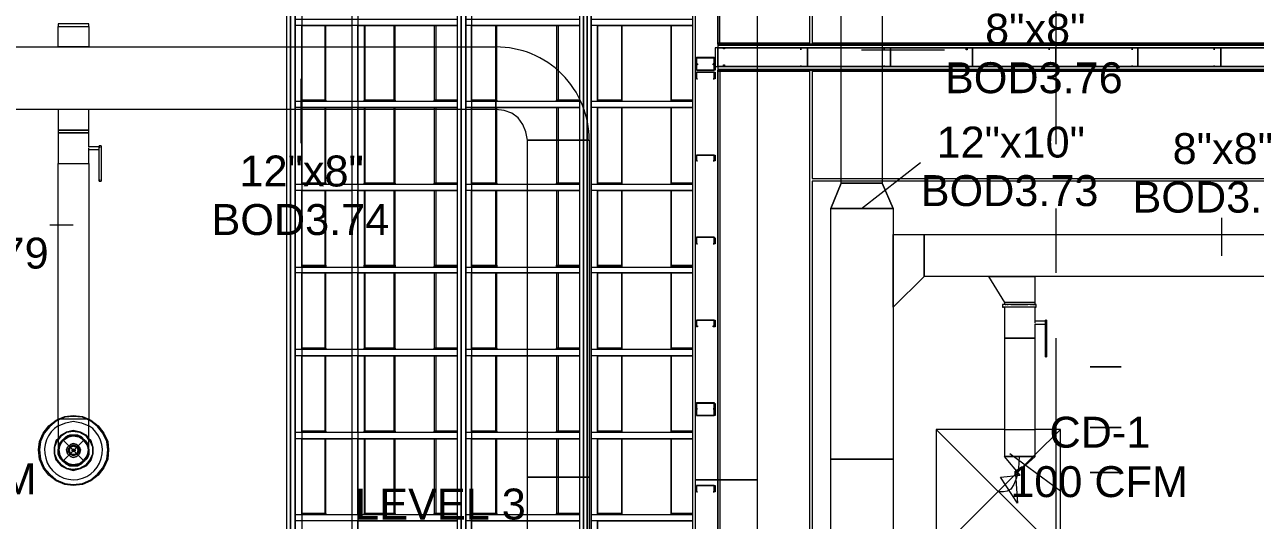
# Model space of a CAD drawing. Header units: metres. Extents: x -2 to 237, y -8 to 52.
# Drawn here: x 39.34 to 45.39, y 16.49 to 18.93 of the extents above; entities that cross this region are included whole.
import ezdxf

# ---------------------------------------------------------------- set-up
doc = ezdxf.new("R2010")
doc.units = ezdxf.units.M
doc.layers.add('HVAC - Ductos', color=5, linetype='Continuous', lineweight=0)
doc.layers.add('PDF3_Text', color=7, linetype='Continuous', lineweight=0)
doc.layers.add('PDF3_Geometry', color=7, linetype='Continuous', lineweight=0, true_color=0xaaaaaa)
doc.styles.add('PDF Helvetica', font='')
doc.styles.get('PDF Helvetica').set_extended_font_data('Helvetica')

msp = doc.modelspace()

# ---------------------------------------------------------------- linework, layer by layer
at = {"layer": 'HVAC - Ductos', "lineweight": 0}
for points in [[(42.9418, 22.7894), (42.9418, 16.6889), (42.6394, 16.6889), (42.6394, 22.7894)], [(43.556, 19.5581), (43.556, 18.1465), (43.3544, 18.1465), (43.3544, 19.5581)], [(39.5089, 18.9165), (39.5181, 18.9165), (39.5318, 18.9165), (39.5456, 18.9165), (39.5639, 18.9165), (39.5823, 18.9165), (39.6051, 18.9165), (39.6235, 18.9165), (39.6372, 18.9165), (39.651, 18.9165), (39.6601, 18.9165), (39.6601, 18.9302), (39.651, 18.9302), (39.6372, 18.9302), (39.6235, 18.9302), (39.6051, 18.9302), (39.5823, 18.9302), (39.5639, 18.9302), (39.5456, 18.9302), (39.5318, 18.9302), (39.5181, 18.9302), (39.5089, 18.9302)], [(39.6601, 18.9165), (39.6601, 18.8156), (39.651, 18.8156), (39.6372, 18.8156), (39.6235, 18.8156), (39.6051, 18.8156), (39.5823, 18.8156), (39.5639, 18.8156), (39.5456, 18.8156), (39.5318, 18.8156), (39.5181, 18.8156), (39.5089, 18.8156), (39.5089, 18.9165), (39.5181, 18.9165), (39.5318, 18.9165), (39.5456, 18.9165), (39.5639, 18.9165), (39.5823, 18.9165), (39.6051, 18.9165), (39.6235, 18.9165), (39.6372, 18.9165), (39.651, 18.9165)], [(41.6585, 18.5085), (39.0964, 18.5085), (39.0964, 18.8156), (41.6585, 18.8156)], [(39.5089, 18.4077), (39.5181, 18.4077), (39.5318, 18.4077), (39.5456, 18.4077), (39.5639, 18.4077), (39.5823, 18.4077), (39.6051, 18.4077), (39.6235, 18.4077), (39.6372, 18.4077), (39.651, 18.4077), (39.6601, 18.4077), (39.6601, 18.5085), (39.651, 18.5085), (39.6372, 18.5085), (39.6235, 18.5085), (39.6051, 18.5085), (39.5823, 18.5085), (39.5639, 18.5085), (39.5456, 18.5085), (39.5318, 18.5085), (39.5181, 18.5085), (39.5089, 18.5085)], [(39.6601, 18.4077), (39.651, 18.4077), (39.6372, 18.4077), (39.6235, 18.4077), (39.6051, 18.4077), (39.5823, 18.4077), (39.5639, 18.4077), (39.5456, 18.4077), (39.5318, 18.4077), (39.5181, 18.4077), (39.5089, 18.4077), (39.5089, 18.3939), (39.5181, 18.3939), (39.5318, 18.3939), (39.5456, 18.3939), (39.5639, 18.3939), (39.5823, 18.3939), (39.6051, 18.3939), (39.6235, 18.3939), (39.6372, 18.3939), (39.651, 18.3939), (39.6601, 18.3939)], [(42.1168, 18.3573), (42.1168, 16.7027), (41.8143, 16.7027), (41.8143, 18.3573)], [(39.7106, 18.1648), (39.7106, 18.1602), (39.7106, 18.1556), (39.7106, 18.1602)], [(39.7197, 18.1648), (39.7197, 18.1602), (39.7197, 18.1556), (39.7197, 18.1602)], [(43.611, 18.0227), (43.556, 18.1465)], [(43.611, 18.0227), (43.611, 16.7897), (43.304, 16.7897), (43.304, 18.0227)], [(46.1273, 17.6881), (43.7622, 17.6881), (43.7622, 17.8943), (46.1273, 17.8943)], [(44.3581, 17.3077), (44.3581, 17.3031), (44.3581, 17.2985), (44.3581, 17.2939), (44.3581, 17.2985), (44.3581, 17.3031)], [(44.3627, 17.3077), (44.3627, 17.3031), (44.3627, 17.2985), (44.3627, 17.2939), (44.3627, 17.2985), (44.3627, 17.3031)], [(44.5781, 17.2435), (44.5827, 17.2435), (44.601, 17.2435), (44.624, 17.2435), (44.6515, 17.2435), (44.6836, 17.2435), (44.7064, 17.2435), (44.7248, 17.2435), (44.7294, 17.2435), (44.7248, 17.2435), (44.7064, 17.2435), (44.6836, 17.2435), (44.6515, 17.2435), (44.624, 17.2435), (44.601, 17.2435), (44.5827, 17.2435)], [(44.7294, 17.2435), (44.7248, 17.2435), (44.7064, 17.2435), (44.6836, 17.2435), (44.6515, 17.2435), (44.624, 17.2435), (44.601, 17.2435), (44.5827, 17.2435), (44.5781, 17.2435), (44.5827, 17.2435), (44.601, 17.2435), (44.624, 17.2435), (44.6515, 17.2435), (44.6836, 17.2435), (44.7064, 17.2435), (44.7248, 17.2435)], [(39.5823, 16.9273), (39.5501, 16.9227), (39.5227, 16.9043), (39.5089, 16.886), (39.5227, 16.9043), (39.5501, 16.9227), (39.5227, 16.9089), (39.5089, 16.8906), (39.5227, 16.9089), (39.5501, 16.9227), (39.5823, 16.9319), (39.6189, 16.9227), (39.6464, 16.9089), (39.6601, 16.8906), (39.6464, 16.9089), (39.6189, 16.9227), (39.5823, 16.9319), (39.5501, 16.9227)], [(44.7294, 16.9456), (44.7248, 16.9456), (44.7064, 16.9456), (44.6836, 16.9456), (44.6515, 16.9456), (44.624, 16.9456), (44.601, 16.9456), (44.5827, 16.9456), (44.5781, 16.9456), (44.5827, 16.9456), (44.601, 16.9456), (44.624, 16.9456), (44.6515, 16.9456), (44.6836, 16.9456), (44.7064, 16.9456), (44.7248, 16.9456)], [(44.5781, 16.9456), (44.5827, 16.9456), (44.601, 16.9456), (44.624, 16.9456), (44.6515, 16.9456), (44.6836, 16.9456), (44.7064, 16.9456), (44.7248, 16.9456), (44.7294, 16.9456), (44.7248, 16.9456), (44.7064, 16.9456), (44.6836, 16.9456), (44.6515, 16.9456), (44.624, 16.9456), (44.601, 16.9456), (44.5827, 16.9456)], [(39.5823, 16.7347), (39.5501, 16.7439), (39.5227, 16.7577), (39.4997, 16.7852), (39.4906, 16.8173), (39.4906, 16.8493), (39.4997, 16.8815), (39.5089, 16.8906), (39.4997, 16.8815), (39.4906, 16.8493), (39.4906, 16.8173), (39.4997, 16.7852), (39.5227, 16.7577), (39.5501, 16.7439), (39.5823, 16.7347), (39.6189, 16.7439), (39.6464, 16.7577), (39.6693, 16.7852), (39.6785, 16.8173), (39.6785, 16.8493), (39.6693, 16.8815), (39.6601, 16.8906), (39.6693, 16.8815), (39.6785, 16.8493), (39.6785, 16.8173), (39.6693, 16.7852), (39.6464, 16.7577), (39.6189, 16.7439)], [(39.5823, 16.7393), (39.6143, 16.7439), (39.6464, 16.7623), (39.6647, 16.7852), (39.6785, 16.8173), (39.6785, 16.8493), (39.6647, 16.8815), (39.6601, 16.886), (39.6647, 16.8815), (39.6785, 16.8493), (39.6785, 16.8173), (39.6647, 16.7852), (39.6464, 16.7623), (39.6143, 16.7439), (39.5823, 16.7393), (39.5501, 16.7439), (39.5227, 16.7623), (39.5043, 16.7852), (39.4906, 16.8173), (39.4906, 16.8493), (39.5043, 16.8815), (39.5089, 16.886), (39.5043, 16.8815), (39.4906, 16.8493), (39.4906, 16.8173), (39.5043, 16.7852), (39.5227, 16.7623), (39.5501, 16.7439)], [(39.6051, 16.9043), (39.6189, 16.8952), (39.6372, 16.886), (39.6464, 16.8723), (39.6556, 16.8539), (39.6601, 16.8356), (39.6556, 16.8127), (39.6464, 16.7943), (39.6372, 16.7806), (39.6189, 16.7715), (39.6051, 16.7623), (39.5823, 16.7577), (39.5639, 16.7623), (39.5456, 16.7715), (39.5318, 16.7806), (39.5227, 16.7943), (39.5135, 16.8127), (39.5089, 16.8356), (39.5135, 16.8539), (39.5227, 16.8723), (39.5318, 16.886), (39.5456, 16.8952), (39.5639, 16.9043), (39.5823, 16.9089)], [(39.5685, 16.8035), (39.5823, 16.7989), (39.5685, 16.8035), (39.5547, 16.8173), (39.5501, 16.8356), (39.5547, 16.8493), (39.5685, 16.8631), (39.5823, 16.8677), (39.5685, 16.8631), (39.5547, 16.8493), (39.5501, 16.8356), (39.5547, 16.8173)], [(39.6464, 16.9043), (39.6143, 16.9227), (39.5823, 16.9273), (39.6143, 16.9227), (39.6464, 16.9043), (39.6601, 16.886)], [(39.6006, 16.8631), (39.5823, 16.8677), (39.6006, 16.8631), (39.6143, 16.8493), (39.6189, 16.8356), (39.6143, 16.8173), (39.6006, 16.8035), (39.5823, 16.7989), (39.6006, 16.8035), (39.6143, 16.8173), (39.6189, 16.8356), (39.6143, 16.8493)], [(39.5685, 16.8127), (39.5823, 16.8081), (39.5685, 16.8127), (39.5593, 16.8265), (39.5593, 16.8402), (39.5685, 16.8539), (39.5823, 16.8585), (39.5685, 16.8539), (39.5593, 16.8402), (39.5593, 16.8265)], [(39.6006, 16.8493), (39.6051, 16.8356), (39.6006, 16.8173), (39.5823, 16.8127), (39.5685, 16.8173), (39.5639, 16.8356), (39.5685, 16.8493), (39.5823, 16.8539)], [(39.5777, 16.831), (39.5823, 16.8265), (39.5777, 16.831), (39.5777, 16.8356), (39.5823, 16.8402), (39.5777, 16.8356)], [(39.6006, 16.8539), (39.5823, 16.8585), (39.6006, 16.8539), (39.6097, 16.8402), (39.6097, 16.8265), (39.6006, 16.8127), (39.5823, 16.8081), (39.6006, 16.8127), (39.6097, 16.8265), (39.6097, 16.8402)], [(39.5869, 16.8356), (39.5823, 16.8402), (39.5914, 16.8356), (39.5914, 16.831), (39.5823, 16.8265), (39.5869, 16.831)], [(43.304, 15.8823), (43.304, 16.7897), (43.611, 16.7897), (43.611, 15.8823)], [(44.1564, 16.8035), (44.1656, 16.8035), (44.1748, 16.8035), (44.1931, 16.8035), (44.2114, 16.8035), (44.2298, 16.8035), (44.2481, 16.8035), (44.2665, 16.8035), (44.2848, 16.8035), (44.294, 16.8035), (44.3031, 16.8035), (44.3077, 16.8035), (44.3031, 16.8035), (44.294, 16.8035), (44.2848, 16.8035), (44.2665, 16.8035), (44.2481, 16.8035), (44.2298, 16.8035), (44.2114, 16.8035), (44.1931, 16.8035), (44.1748, 16.8035), (44.1656, 16.8035)], [(44.3077, 16.8035), (44.2986, 16.8035), (44.2848, 16.8035), (44.2573, 16.8035), (44.2298, 16.8035), (44.2023, 16.8035), (44.1748, 16.8035), (44.161, 16.8035), (44.1564, 16.8035), (44.161, 16.8035), (44.1748, 16.8035), (44.2023, 16.8035), (44.2298, 16.8035), (44.2573, 16.8035), (44.2848, 16.8035), (44.2986, 16.8035)], [(44.1564, 16.8035), (44.161, 16.8035), (44.1748, 16.8035), (44.2023, 16.8035), (44.2298, 16.8035), (44.2573, 16.8035), (44.2848, 16.8035), (44.2986, 16.8035), (44.3077, 16.8035), (44.2986, 16.8035), (44.2848, 16.8035), (44.2573, 16.8035), (44.2298, 16.8035), (44.2023, 16.8035), (44.1748, 16.8035), (44.161, 16.8035)], [(41.8143, 15.7951), (41.8143, 16.7027), (42.1168, 16.7027), (42.1168, 15.7951)], [(42.6394, 15.7769), (42.6394, 16.6889), (42.9418, 16.6889), (42.9418, 15.7769)], [(44.7294, 16.7256), (44.7248, 16.7256), (44.7064, 16.7256), (44.6836, 16.7256), (44.6515, 16.7256), (44.624, 16.7256), (44.601, 16.7256), (44.5827, 16.7256), (44.5781, 16.7256), (44.5827, 16.7256), (44.601, 16.7256), (44.624, 16.7256), (44.6515, 16.7256), (44.6836, 16.7256), (44.7064, 16.7256), (44.7248, 16.7256)], [(44.5781, 16.7256), (44.5827, 16.7256), (44.601, 16.7256), (44.624, 16.7256), (44.6515, 16.7256), (44.6836, 16.7256), (44.7064, 16.7256), (44.7248, 16.7256), (44.7294, 16.7256), (44.7248, 16.7256), (44.7064, 16.7256), (44.6836, 16.7256), (44.6515, 16.7256), (44.624, 16.7256), (44.601, 16.7256), (44.5827, 16.7256)]]:
    msp.add_lwpolyline(points, close=True, dxfattribs=at)
for points in [[(41.6585, 18.5085), (41.6585, 18.8156)], [(43.4552, 18.8019), (43.8631, 18.8019)], [(40.7006, 18.6598), (40.7006, 18.3435)], [(41.8143, 18.3573), (41.8052, 18.3985), (41.7915, 18.4352), (41.7685, 18.4673), (41.7364, 18.4902), (41.6998, 18.5039), (41.6585, 18.5085)], [(39.7106, 18.1648), (39.7106, 18.3206), (39.7106, 18.3252), (39.7106, 18.3298), (39.7106, 18.3252), (39.7106, 18.3206), (39.7106, 18.3252), (39.6601, 18.3252), (39.6601, 18.3939), (39.651, 18.3939), (39.6372, 18.3939), (39.6235, 18.3939), (39.6051, 18.3939), (39.5823, 18.3939), (39.5639, 18.3939), (39.5456, 18.3939), (39.5318, 18.3939), (39.5181, 18.3939), (39.5089, 18.3939), (39.5089, 18.2427), (39.5181, 18.2427), (39.5318, 18.2427), (39.5456, 18.2427), (39.5639, 18.2427), (39.5823, 18.2427), (39.6051, 18.2427), (39.6235, 18.2427), (39.6372, 18.2427), (39.651, 18.2427), (39.6601, 18.2427), (39.6601, 16.9869), (39.651, 16.9869), (39.6372, 16.9869), (39.6235, 16.9869), (39.6051, 16.9869), (39.5823, 16.9869), (39.5639, 16.9869), (39.5456, 16.9869), (39.5318, 16.9869), (39.5181, 16.9869), (39.5089, 16.9869), (39.5089, 18.2427), (39.5181, 18.2427), (39.5318, 18.2427), (39.5456, 18.2427), (39.5639, 18.2427), (39.5823, 18.2427), (39.6051, 18.2427), (39.6235, 18.2427), (39.6372, 18.2427), (39.651, 18.2427), (39.6601, 18.2427), (39.6601, 18.3115), (39.7106, 18.3115)], [(39.6601, 18.3115), (39.6601, 18.3161), (39.6601, 18.3206)], [(39.7197, 18.3298), (39.7106, 18.3298)], [(39.7197, 18.3206), (39.7197, 18.3252), (39.7197, 18.3298), (39.7197, 18.3252), (39.7197, 18.3206), (39.7197, 18.1648)], [(42.1168, 18.3573), (41.8143, 18.3573)], [(43.4552, 18.0227), (43.744, 18.2473)], [(39.7106, 18.1556), (39.7197, 18.1556)], [(43.3544, 18.1465), (43.304, 18.0227), (43.3544, 18.1465)], [(43.3544, 18.1465), (43.556, 18.1465)], [(43.611, 18.0227), (43.304, 18.0227)], [(45.2244, 17.7889), (45.2244, 17.9769)], [(39.5823, 17.9402), (39.4677, 17.9402)], [(43.611, 17.5369), (43.7622, 17.6881), (43.611, 17.5369), (43.611, 17.8943), (43.7622, 17.8943), (43.7622, 17.6881)], [(44.3077, 17.5597), (44.3077, 17.6881), (44.2986, 17.6881), (44.2848, 17.6881), (44.2573, 17.6881), (44.2298, 17.6881), (44.1564, 17.6881), (44.1244, 17.6881), (44.1015, 17.6881), (44.0831, 17.6881), (44.0785, 17.6881), (44.1564, 17.5597)], [(44.0785, 17.6881), (44.0831, 17.6881), (44.1015, 17.6881), (44.1244, 17.6881), (44.1564, 17.6881), (44.2298, 17.6881), (44.2573, 17.6881), (44.2848, 17.6881), (44.2986, 17.6881), (44.3077, 17.6881)], [(44.294, 17.5506), (44.3031, 17.5506), (44.3077, 17.5506), (44.3077, 17.5597), (44.3031, 17.5597), (44.294, 17.5597), (44.2848, 17.5597), (44.2665, 17.5597), (44.2481, 17.5597), (44.2298, 17.5597), (44.2114, 17.5597), (44.1931, 17.5597), (44.1748, 17.5597), (44.1656, 17.5597), (44.1564, 17.5597), (44.1564, 17.5506), (44.1519, 17.5506), (44.1473, 17.5506)], [(44.3077, 17.5506), (44.3123, 17.5506), (44.3077, 17.5506), (44.3031, 17.5506), (44.2894, 17.5506), (44.2711, 17.5506), (44.2527, 17.5506), (44.2298, 17.5506), (44.2068, 17.5506), (44.1886, 17.5506), (44.1702, 17.5506), (44.161, 17.5506), (44.1519, 17.5506), (44.1473, 17.5506), (44.1473, 17.5369), (44.1519, 17.5369)], [(44.3581, 17.4589), (44.3581, 17.4635), (44.3581, 17.4681), (44.3077, 17.4681), (44.3077, 17.5369), (44.3123, 17.5369), (44.3077, 17.5369), (44.3031, 17.5369), (44.2894, 17.5369), (44.2711, 17.5369), (44.2527, 17.5369), (44.2298, 17.5369), (44.2068, 17.5369), (44.1886, 17.5369), (44.1702, 17.5369), (44.161, 17.5369), (44.1519, 17.5369), (44.1473, 17.5369)], [(44.1564, 17.5369), (44.1564, 17.3856), (44.1656, 17.3856), (44.1748, 17.3856), (44.1931, 17.3856), (44.2114, 17.3856), (44.2298, 17.3856), (44.2481, 17.3856), (44.2665, 17.3856), (44.2848, 17.3856), (44.294, 17.3856), (44.3031, 17.3856), (44.3077, 17.3856), (44.3077, 17.4543), (44.3581, 17.4543)], [(44.161, 17.5506), (44.1656, 17.5506)], [(44.1702, 17.5506), (44.1748, 17.5506)], [(44.1794, 17.5597), (44.1748, 17.5597)], [(44.1886, 17.5506), (44.1931, 17.5506), (44.2114, 17.5506), (44.2298, 17.5506), (44.2481, 17.5506), (44.2665, 17.5506), (44.2711, 17.5506)], [(44.2023, 17.5597), (44.1977, 17.5597)], [(44.2619, 17.5597), (44.2573, 17.5597)], [(44.2848, 17.5506), (44.2894, 17.5506)], [(44.3123, 17.5369), (44.3123, 17.5506)], [(44.3627, 17.4727), (44.3581, 17.4727)], [(44.3581, 17.3077), (44.3581, 17.4589), (44.3581, 17.4635), (44.3581, 17.4681), (44.3581, 17.4727), (44.3581, 17.4681), (44.3581, 17.4635)], [(44.3627, 17.4589), (44.3627, 17.4635), (44.3627, 17.4681), (44.3627, 17.4727), (44.3627, 17.4681), (44.3627, 17.4635), (44.3627, 17.4589), (44.3627, 17.3077)], [(44.3077, 17.4589), (44.3077, 17.4635), (44.3077, 17.4681)], [(44.2114, 16.7165), (44.2206, 16.5743), (44.1381, 16.7027), (44.2344, 16.7119), (44.1564, 16.8035), (44.3077, 16.8035), (44.3077, 17.3856), (44.3031, 17.3856), (44.294, 17.3856), (44.2848, 17.3856), (44.2665, 17.3856), (44.2481, 17.3856), (44.2298, 17.3856), (44.2114, 17.3856), (44.1931, 17.3856), (44.1748, 17.3856), (44.1656, 17.3856), (44.1564, 17.3856), (44.1564, 16.8035), (44.3077, 16.8035), (44.2114, 16.7165), (44.2344, 16.7119)], [(44.3581, 17.2939), (44.3627, 17.2939)], [(39.5089, 16.9869), (39.541, 17.0006), (39.5823, 17.0052), (39.6281, 17.0006), (39.6601, 16.9869)], [(39.6601, 16.9823), (39.6281, 16.996), (39.5823, 17.0006), (39.541, 16.996), (39.5089, 16.9823)], [(39.6601, 16.8356), (39.6601, 16.8402), (39.6601, 16.8585), (39.6601, 16.886), (39.6601, 16.9227), (39.6601, 16.9685), (39.6601, 16.9869), (39.6693, 16.9823), (39.706, 16.9548), (39.7335, 16.9181), (39.7519, 16.8769), (39.7564, 16.8356), (39.7519, 16.7897), (39.7335, 16.7485), (39.706, 16.7119), (39.6693, 16.6843), (39.6281, 16.666), (39.5823, 16.6615), (39.541, 16.666), (39.4997, 16.6843), (39.4631, 16.7119), (39.4356, 16.7485), (39.4173, 16.7897), (39.4127, 16.8356), (39.4173, 16.8769), (39.4356, 16.9181), (39.4631, 16.9548), (39.4997, 16.9823), (39.5089, 16.9869), (39.5089, 16.941), (39.5089, 16.9043), (39.5089, 16.8677), (39.5089, 16.8447), (39.5089, 16.8356), (39.5089, 16.8402), (39.5089, 16.8356), (39.5089, 16.8127), (39.5181, 16.7943), (39.5318, 16.7806), (39.5456, 16.7669), (39.5639, 16.7577), (39.5823, 16.7577), (39.6051, 16.7577), (39.6235, 16.7669), (39.6372, 16.7806), (39.651, 16.7943), (39.6601, 16.8127), (39.6601, 16.8356), (39.6601, 16.8402), (39.6601, 16.8356), (39.6601, 16.8127), (39.651, 16.7943), (39.6372, 16.7806), (39.6235, 16.7669), (39.6051, 16.7577), (39.5823, 16.7577), (39.5639, 16.7577), (39.5456, 16.7669), (39.5318, 16.7806), (39.5181, 16.7943), (39.5089, 16.8127), (39.5089, 16.8356)], [(39.5089, 16.9823), (39.4997, 16.9777), (39.4677, 16.9502), (39.4401, 16.9181), (39.4219, 16.8769), (39.4173, 16.8356), (39.4219, 16.7897), (39.4401, 16.7485), (39.4677, 16.7165), (39.4997, 16.6889), (39.541, 16.6706), (39.5823, 16.666), (39.6281, 16.6706), (39.6693, 16.6889), (39.7014, 16.7165), (39.7289, 16.7485), (39.7473, 16.7897), (39.7519, 16.8356), (39.7473, 16.8769), (39.7289, 16.9181), (39.7014, 16.9502), (39.6693, 16.9777), (39.6601, 16.9823)], [(39.6601, 16.9869), (39.651, 16.9869), (39.6372, 16.9869), (39.6235, 16.9869), (39.6051, 16.9869), (39.5823, 16.9869), (39.5639, 16.9869), (39.5456, 16.9869), (39.5318, 16.9869), (39.5181, 16.9869), (39.5089, 16.9869)], [(39.5089, 16.9548), (39.5456, 16.9685), (39.5823, 16.9777), (39.6235, 16.9685), (39.6601, 16.9548)], [(44.1564, 16.9365), (43.8219, 16.9365), (43.8219, 16.3269), (44.4314, 16.3269), (44.4314, 16.9365), (44.3077, 16.9365)], [(44.4314, 16.3269), (43.8219, 16.9365)], [(44.1564, 16.9365), (44.3077, 16.9365)], [(44.3077, 16.8127), (44.4314, 16.9365)], [(39.6601, 16.8402), (39.6601, 16.8539), (39.651, 16.8723), (39.6372, 16.886), (39.6235, 16.8997), (39.6051, 16.9089), (39.5823, 16.9089), (39.5639, 16.9089), (39.5456, 16.8997), (39.5318, 16.886), (39.5181, 16.8723), (39.5089, 16.8539), (39.5089, 16.8402)], [(39.5135, 16.8081), (39.5089, 16.8356), (39.5135, 16.8585), (39.5135, 16.8631), (39.5181, 16.8631), (39.5318, 16.886), (39.5547, 16.8997)], [(39.5593, 16.7669), (39.5823, 16.7577), (39.6097, 16.7669), (39.5823, 16.7623), (39.5593, 16.7669), (39.5318, 16.7852), (39.5181, 16.8081), (39.5135, 16.8356), (39.5181, 16.8585), (39.5318, 16.8815), (39.5593, 16.8997), (39.5823, 16.9043), (39.6097, 16.8997), (39.5823, 16.9089), (39.5593, 16.9043), (39.5547, 16.9043), (39.5501, 16.8997)], [(39.6097, 16.9043), (39.6143, 16.9043), (39.6143, 16.8997), (39.6327, 16.8815), (39.651, 16.8585), (39.6556, 16.8356), (39.651, 16.8081), (39.6327, 16.7852), (39.6143, 16.7669), (39.6372, 16.7806), (39.651, 16.7989)], [(39.6143, 16.8997), (39.6372, 16.886), (39.651, 16.8631), (39.6556, 16.8631), (39.6556, 16.8585)], [(39.5181, 16.8035), (39.5135, 16.8035), (39.5135, 16.8081)], [(39.651, 16.8585), (39.6601, 16.8356), (39.651, 16.8081)], [(39.6556, 16.8081), (39.6556, 16.8035), (39.651, 16.8035)], [(44.4314, 16.6339), (44.184, 16.8173)], [(44.2986, 16.8035), (44.3077, 16.8127)], [(39.5547, 16.7669), (39.5318, 16.7806), (39.5181, 16.7989)], [(39.5593, 16.7623), (39.5547, 16.7623), (39.5501, 16.7669)], [(39.6143, 16.7669), (39.6143, 16.7623), (39.6097, 16.7623)], [(43.8219, 16.3269), (44.2986, 16.8035)], [(44.2298, 16.8035), (44.2252, 16.7439), (44.216, 16.6981), (44.2023, 16.666), (44.1886, 16.6431), (44.1702, 16.6339), (44.1519, 16.6293), (44.1381, 16.6293), (44.129, 16.6293), (44.129, 16.6339)]]:
    msp.add_lwpolyline(points, dxfattribs=at)
msp.add_lwpolyline([(39.5089, 16.9548, 0.739068), (39.5823, 16.6889, 0.743173), (39.6601, 16.9548)], format="xyb", dxfattribs=at)
msp.add_arc((41.661, 18.3598), 0.4558, 359.68869, 90.31131, dxfattribs=at)
at = {"layer": 'PDF3_Geometry', "lineweight": 0}
for points in [[(42.7494, 15.181), (45.1144, 15.181), (42.9052, 15.181), (45.1144, 15.181), (45.1144, 15.1627), (42.7356, 15.1627), (42.7356, 15.181), (45.1144, 15.181), (45.1144, 15.0573), (42.6256, 15.0573), (42.6256, 15.181), (42.6256, 22.4869), (42.7494, 22.4869)], [(46.8882, 18.7011), (47.2502, 18.7011), (47.2502, 18.6965), (46.8882, 18.6965), (47.2502, 18.6965), (47.2502, 18.7011), (47.2502, 15.181), (45.1144, 15.181), (45.1144, 15.0573), (47.2502, 15.0573), (47.374, 15.0573), (47.374, 22.4869), (47.374, 15.0573), (47.374, 22.4869), (47.3556, 22.4869), (47.3556, 15.0573), (47.374, 15.0573), (47.374, 22.4869), (47.2502, 22.4869), (42.7494, 22.4869), (42.7494, 18.8294), (42.7494, 22.244)], [(40.9802, 21.9369), (40.9802, 22.3127), (41.191, 22.3127), (40.9527, 22.3127), (40.9527, 22.3311), (40.9527, 21.396), (40.9297, 21.396), (40.6731, 21.396), (40.6731, 13.0543), (43.9685, 13.0543), (43.9685, 13.3339), (43.9869, 13.3339), (44.9219, 13.3339), (44.9219, 13.311), (43.9869, 13.311), (43.9869, 13.036), (40.6502, 13.036), (40.6731, 13.036), (43.9869, 13.036), (43.9869, 13.0543), (43.9869, 13.311), (44.0098, 13.311), (44.9586, 13.311)], [(40.9802, 22.3311), (40.9802, 13.8931), (40.9802, 14.0489), (41.4706, 14.0489), (40.6731, 14.0489), (40.6731, 14.081), (41.4706, 14.081)], [(40.9802, 13.8931), (41.3285, 13.8931), (40.9802, 13.8931), (40.9527, 13.8931), (40.9527, 22.3311)], [(44.8898, 14.4522), (44.8898, 13.8931), (44.9219, 13.8931), (44.9219, 13.8701), (44.9219, 13.8518), (41.4706, 13.8518), (41.4706, 13.8701), (41.4706, 22.3311)], [(41.5119, 22.3311), (41.5119, 13.8931), (41.5119, 21.4052), (41.4889, 21.4052), (41.4889, 22.3311), (41.4889, 13.8701), (44.9219, 13.8701), (43.9777, 13.8701), (41.4981, 13.8701), (41.4981, 13.8931), (41.4889, 13.8931), (41.4981, 13.8931), (41.4889, 13.8931), (41.4889, 21.4052), (41.5119, 21.4052), (41.5119, 22.3311), (41.5119, 22.3127), (42.0711, 22.3127), (41.5393, 22.3127), (41.5393, 21.9369)], [(41.5393, 22.3311), (41.5393, 13.8931)], [(44.9586, 14.4522), (42.0711, 14.4522), (42.0711, 14.4706), (42.0711, 22.3311)], [(44.9769, 14.4981), (44.9586, 14.4935), (42.1168, 14.4935), (42.1168, 14.5073), (42.1077, 14.5073), (42.1077, 14.4935), (42.1077, 14.5073), (42.1077, 22.3311), (42.1077, 14.4935), (44.9586, 14.4935)], [(44.9586, 14.5073), (42.126, 14.5073), (42.126, 22.3311)], [(42.1581, 22.3127), (42.1581, 21.9369), (42.1581, 22.3127), (42.6256, 22.3127), (42.126, 22.3127), (42.126, 22.3311), (42.126, 14.5073), (44.9219, 14.5073), (44.8898, 14.5073), (44.8898, 15.0343)], [(42.7494, 22.3632), (47.2502, 22.3632), (47.2502, 18.8294), (46.8882, 18.8294), (47.2502, 18.8294), (46.8882, 18.8294), (46.8698, 18.8294), (43.2122, 18.8294), (46.8698, 18.8294), (46.8698, 19.3473), (43.2122, 19.3473), (43.2122, 18.8294), (43.1985, 18.8294), (42.7494, 18.8294)], [(42.7585, 18.8294), (42.7585, 22.3632)], [(44.0098, 13.0543), (44.9219, 13.0543), (44.9219, 13.036), (44.0098, 13.036), (44.0098, 13.0131), (40.6318, 13.0131), (40.6318, 13.036), (40.6318, 21.4236), (40.6502, 21.4236), (40.6502, 21.4327)], [(40.7052, 21.396), (40.7052, 13.0589), (40.6731, 13.0589), (40.6731, 21.396)], [(44.4086, 19.6085), (44.4086, 18.3389)], [(40.9802, 18.5498), (40.9802, 18.921), (41.4706, 18.921), (40.6731, 18.921), (40.6731, 18.9531), (41.4706, 18.9531)], [(41.5393, 18.5498), (41.5393, 18.921), (42.0711, 18.921), (41.5119, 18.921), (41.5119, 18.9531), (42.0711, 18.9531)], [(42.1581, 18.921), (42.1581, 18.5498), (42.1581, 18.921), (42.6256, 18.921), (42.126, 18.921), (42.126, 18.9531), (42.6256, 18.9531)], [(40.7052, 18.5498), (40.7052, 18.921), (40.9527, 18.921)], [(40.8197, 18.5498), (40.8197, 18.5543), (40.8197, 18.921)], [(40.8243, 18.5498), (40.8243, 18.921)], [(41.0168, 18.5498), (41.0168, 18.5543), (41.0168, 18.921), (41.0122, 18.921), (41.0122, 18.5498), (41.0122, 18.5543), (41.0122, 18.5498)], [(41.1589, 18.5498), (41.1589, 18.5543), (41.1589, 18.921)], [(41.1635, 18.5498), (41.1635, 18.921)], [(41.356, 18.921), (41.356, 18.5498), (41.356, 18.5543), (41.3606, 18.5543), (41.3606, 18.5498)], [(41.3652, 18.5498), (41.3652, 18.5543), (41.3652, 18.921), (41.3606, 18.921)], [(41.6585, 18.5498), (41.6585, 18.5543), (41.6585, 18.921)], [(41.6631, 18.5498), (41.6631, 18.921)], [(41.9564, 18.921), (41.9564, 18.5498)], [(41.9656, 18.5498), (41.9656, 18.5543), (41.9656, 18.921), (41.961, 18.921)], [(42.2773, 18.921), (42.2773, 18.5498), (42.2773, 18.5543), (42.1581, 18.5543), (42.2773, 18.5543), (42.2773, 18.5498), (42.2773, 18.921), (42.2727, 18.921)], [(42.7356, 18.7331), (42.7265, 18.7331), (42.7356, 18.7331)], [(42.7585, 18.7011), (42.7585, 15.1856), (42.7494, 15.181), (42.7494, 18.7011), (42.7494, 15.181), (42.7585, 15.1856), (45.119, 15.1856), (42.7585, 15.1856)], [(42.7494, 18.7011), (43.1985, 18.7011)], [(43.1985, 18.7011), (43.2122, 18.7011)], [(43.2122, 18.7011), (46.8698, 18.7011)], [(40.9802, 18.1419), (40.9802, 18.5177), (41.4706, 18.5177), (40.6731, 18.5177), (40.6731, 18.5498), (41.4706, 18.5498)], [(40.7052, 18.5543), (40.8197, 18.5543), (40.7052, 18.5543)], [(40.7052, 18.1419), (40.7052, 18.5177), (40.9527, 18.5177)], [(40.8197, 18.1419), (40.8197, 18.1465), (40.8197, 18.5177)], [(40.8243, 18.1419), (40.8243, 18.5177)], [(41.0168, 18.1419), (41.0168, 18.1465), (41.0168, 18.5177), (41.0122, 18.5177), (41.0122, 18.1419), (41.0122, 18.1465), (41.0122, 18.1419)], [(41.1589, 18.1419), (41.1589, 18.1465), (41.1589, 18.5177)], [(41.1635, 18.1419), (41.1635, 18.5177)], [(41.356, 18.5177), (41.356, 18.1419), (41.356, 18.1465), (41.3606, 18.1465), (41.3606, 18.1419)], [(41.4706, 18.5543), (41.3606, 18.5543), (41.4706, 18.5543)], [(41.3652, 18.1419), (41.3652, 18.1465), (41.3652, 18.5177), (41.3606, 18.5177)], [(41.5393, 18.1419), (41.5393, 18.5177), (42.0711, 18.5177), (41.5119, 18.5177), (41.5119, 18.5498), (42.0711, 18.5498)], [(41.5393, 18.5543), (41.6585, 18.5543), (41.5393, 18.5543)], [(41.6585, 18.1419), (41.6585, 18.1465), (41.6585, 18.5177)], [(41.6631, 18.1419), (41.6631, 18.5177)], [(41.9564, 18.5177), (41.9564, 18.1419)], [(42.0711, 18.5543), (41.961, 18.5543), (42.0711, 18.5543)], [(41.9656, 18.1419), (41.9656, 18.1465), (41.9656, 18.5177), (41.961, 18.5177)], [(42.1581, 18.5177), (42.1581, 18.1419), (42.1581, 18.5177), (42.6256, 18.5177), (42.126, 18.5177), (42.126, 18.5498), (42.6256, 18.5498)], [(42.2773, 18.5177), (42.2773, 18.1419), (42.2773, 18.1465), (42.1581, 18.1465), (42.2773, 18.1465), (42.2773, 18.1419), (42.2773, 18.5177), (42.2727, 18.5177)], [(42.6256, 18.5543), (42.5248, 18.5543), (42.6256, 18.5543)], [(40.9802, 17.7339), (40.9802, 18.1098), (41.4706, 18.1098), (40.6731, 18.1098), (40.6731, 18.1419), (41.4706, 18.1419)], [(40.7052, 18.1465), (40.8197, 18.1465), (40.7052, 18.1465)], [(41.4706, 18.1465), (41.3606, 18.1465), (41.4706, 18.1465)], [(41.5393, 17.7339), (41.5393, 18.1098), (42.0711, 18.1098), (41.5119, 18.1098), (41.5119, 18.1419), (42.0711, 18.1419)], [(41.5393, 18.1465), (41.6585, 18.1465), (41.5393, 18.1465)], [(42.0711, 18.1465), (41.961, 18.1465), (42.0711, 18.1465)], [(42.1581, 18.1098), (42.1581, 17.7339), (42.1581, 18.1098), (42.6256, 18.1098), (42.126, 18.1098), (42.126, 18.1419), (42.6256, 18.1419)], [(42.6256, 18.1465), (42.5248, 18.1465), (42.6256, 18.1465)], [(40.7052, 17.7339), (40.7052, 18.1098), (40.9527, 18.1098)], [(40.8197, 17.7431), (40.8197, 18.1098)], [(40.8243, 17.7339), (40.8243, 18.1098)], [(41.0168, 17.7431), (41.0168, 18.1098), (41.0122, 18.1098), (41.0122, 17.7339), (41.0122, 17.7385), (41.0122, 17.7339)], [(41.1589, 17.7431), (41.1589, 18.1098)], [(41.1635, 17.7339), (41.1635, 18.1098)], [(41.356, 18.1098), (41.356, 17.7339), (41.356, 17.7385), (41.3606, 17.7431), (41.4706, 17.7431)], [(41.3652, 17.7431), (41.3652, 18.1098), (41.3606, 18.1098)], [(41.6585, 17.7431), (41.6585, 18.1098)], [(41.6631, 17.7339), (41.6631, 18.1098)], [(41.9564, 18.1098), (41.9564, 17.7339)], [(41.9656, 17.7431), (41.9656, 18.1098), (41.961, 18.1098)], [(42.1581, 17.7431), (42.2773, 17.7431), (42.2773, 17.7385), (42.2773, 17.7339), (42.2773, 18.1098), (42.2727, 18.1098)], [(42.2773, 18.1098), (42.2773, 17.7339), (42.2773, 17.7385), (42.1581, 17.7385)], [(44.4086, 18.0227), (44.4086, 17.7065)], [(40.9802, 17.3306), (40.9802, 17.7065), (41.4706, 17.7065), (40.6731, 17.7065), (40.6731, 17.7339), (41.4706, 17.7339)], [(40.7052, 17.7431), (40.8197, 17.7431), (40.8243, 17.7431), (40.8243, 17.7385), (40.8243, 17.7339), (40.8243, 17.7385), (40.8197, 17.7385), (40.7052, 17.7385)], [(40.8197, 17.7339), (40.8197, 17.7385)], [(41.0168, 17.7339), (41.0168, 17.7385)], [(41.1589, 17.7339), (41.1589, 17.7385)], [(41.4706, 17.7385), (41.3606, 17.7385), (41.3606, 17.7339)], [(41.3652, 17.7339), (41.3652, 17.7385)], [(41.5393, 17.3306), (41.5393, 17.7065), (42.0711, 17.7065), (41.5119, 17.7065), (41.5119, 17.7339), (42.0711, 17.7339)], [(41.5393, 17.7431), (41.6585, 17.7431), (41.6631, 17.7431), (41.6631, 17.7385), (41.6631, 17.7339), (41.6631, 17.7385), (41.6585, 17.7385), (41.5393, 17.7385)], [(41.6585, 17.7339), (41.6585, 17.7385)], [(42.0711, 17.7385), (41.961, 17.7385), (41.9564, 17.7385), (41.9564, 17.7431), (41.961, 17.7431), (42.0711, 17.7431)], [(41.9656, 17.7339), (41.9656, 17.7385)], [(42.1581, 17.7065), (42.1581, 17.3306), (42.1581, 17.7065), (42.6256, 17.7065), (42.126, 17.7065), (42.126, 17.7339), (42.6256, 17.7339)], [(42.6256, 17.7385), (42.5248, 17.7385), (42.5202, 17.7385), (42.5202, 17.7431), (42.5248, 17.7431), (42.6256, 17.7431)], [(40.7052, 17.3306), (40.7052, 17.7065), (40.9527, 17.7065)], [(40.8197, 17.3306), (40.8197, 17.3352), (40.8197, 17.7065)], [(40.8243, 17.3306), (40.8243, 17.7065)], [(41.0168, 17.3306), (41.0168, 17.3352), (41.0168, 17.7065), (41.0122, 17.7065), (41.0122, 17.3306), (41.0122, 17.3352), (41.0122, 17.3306)], [(41.1589, 17.3306), (41.1589, 17.3352), (41.1589, 17.7065)], [(41.1635, 17.3306), (41.1635, 17.7065)], [(41.356, 17.7065), (41.356, 17.3306), (41.356, 17.3352), (41.3606, 17.3352), (41.3606, 17.3306)], [(41.3652, 17.3306), (41.3652, 17.3352), (41.3652, 17.7065), (41.3606, 17.7065)], [(41.6585, 17.3306), (41.6585, 17.3352), (41.6585, 17.7065)], [(41.6631, 17.3306), (41.6631, 17.7065)], [(41.9564, 17.7065), (41.9564, 17.3306)], [(41.9656, 17.3306), (41.9656, 17.3352), (41.9656, 17.7065), (41.961, 17.7065)], [(42.2773, 17.7065), (42.2773, 17.3306), (42.2773, 17.3352), (42.1581, 17.3352), (42.2773, 17.3352), (42.2773, 17.3306), (42.2773, 17.7065), (42.2727, 17.7065)], [(44.4086, 17.3856), (44.4086, 16.116)], [(40.9802, 16.9227), (40.9802, 17.2985), (41.4706, 17.2985), (40.6731, 17.2985), (40.6731, 17.3306), (41.4706, 17.3306)], [(40.7052, 17.3352), (40.8197, 17.3352), (40.7052, 17.3352)], [(40.7052, 16.9227), (40.7052, 17.2985), (40.9527, 17.2985)], [(40.8197, 16.9227), (40.8197, 16.9273), (40.8197, 17.2985)], [(40.8243, 16.9227), (40.8243, 17.2985)], [(41.0168, 16.9227), (41.0168, 16.9273), (41.0168, 17.2985), (41.0122, 17.2985), (41.0122, 16.9227), (41.0122, 16.9273), (41.0122, 16.9227)], [(41.1589, 16.9227), (41.1589, 16.9273), (41.1589, 17.2985)], [(41.1635, 16.9227), (41.1635, 17.2985)], [(41.356, 17.2985), (41.356, 16.9227), (41.356, 16.9273), (41.3606, 16.9273), (41.3606, 16.9227)], [(41.4706, 17.3352), (41.3606, 17.3352), (41.4706, 17.3352)], [(41.3652, 16.9227), (41.3652, 16.9273), (41.3652, 17.2985), (41.3606, 17.2985)], [(41.5393, 16.9227), (41.5393, 17.2985), (42.0711, 17.2985), (41.5119, 17.2985), (41.5119, 17.3306), (42.0711, 17.3306)], [(41.5393, 17.3352), (41.6585, 17.3352), (41.5393, 17.3352)], [(41.6585, 16.9227), (41.6585, 16.9273), (41.6585, 17.2985)], [(41.6631, 16.9227), (41.6631, 17.2985)], [(41.9564, 17.2985), (41.9564, 16.9227)], [(42.0711, 17.3352), (41.961, 17.3352), (42.0711, 17.3352)], [(41.9656, 16.9227), (41.9656, 16.9273), (41.9656, 17.2985), (41.961, 17.2985)], [(42.1581, 17.2985), (42.1581, 16.9227), (42.1581, 17.2985), (42.6256, 17.2985), (42.126, 17.2985), (42.126, 17.3306), (42.6256, 17.3306)], [(42.2773, 17.2985), (42.2773, 16.9227), (42.2773, 16.9273), (42.1581, 16.9273), (42.2773, 16.9273), (42.2773, 16.9227), (42.2773, 17.2985), (42.2727, 17.2985)], [(42.6256, 17.3352), (42.5248, 17.3352), (42.6256, 17.3352)], [(40.9802, 16.5193), (40.9802, 16.8906), (41.4706, 16.8906), (40.6731, 16.8906), (40.6731, 16.9227), (41.4706, 16.9227)], [(40.7052, 16.9273), (40.8197, 16.9273), (40.7052, 16.9273)], [(40.7052, 16.5193), (40.7052, 16.8906), (40.9527, 16.8906)], [(40.8197, 16.5193), (40.8197, 16.5239), (40.8197, 16.8906)], [(40.8243, 16.5193), (40.8243, 16.8906)], [(41.0168, 16.5193), (41.0168, 16.5239), (41.0168, 16.8906), (41.0122, 16.8906), (41.0122, 16.5193), (41.0122, 16.5239), (41.0122, 16.5193)], [(41.1589, 16.5193), (41.1589, 16.5239), (41.1589, 16.8906)], [(41.1635, 16.5193), (41.1635, 16.8906)], [(41.356, 16.8906), (41.356, 16.5193), (41.356, 16.5239), (41.3606, 16.5239), (41.3606, 16.5193)], [(41.4706, 16.9273), (41.3606, 16.9273), (41.4706, 16.9273)], [(41.3652, 16.5193), (41.3652, 16.5239), (41.3652, 16.8906), (41.3606, 16.8906)], [(41.5393, 16.5193), (41.5393, 16.8906), (42.0711, 16.8906), (41.5119, 16.8906), (41.5119, 16.9227), (42.0711, 16.9227)], [(41.5393, 16.9273), (41.6585, 16.9273), (41.5393, 16.9273)], [(41.6585, 16.5193), (41.6585, 16.5239), (41.6585, 16.8906)], [(41.6631, 16.5193), (41.6631, 16.8906)], [(41.9564, 16.8906), (41.9564, 16.5193)], [(42.0711, 16.9273), (41.961, 16.9273), (42.0711, 16.9273)], [(41.9656, 16.5193), (41.9656, 16.5239), (41.9656, 16.8906), (41.961, 16.8906)], [(42.1581, 16.8906), (42.1581, 16.5193), (42.1581, 16.8906), (42.6256, 16.8906), (42.126, 16.8906), (42.126, 16.9227), (42.6256, 16.9227)], [(42.2773, 16.8906), (42.2773, 16.5193), (42.2773, 16.5239), (42.1581, 16.5239), (42.2773, 16.5239), (42.2773, 16.5193), (42.2773, 16.8906), (42.2727, 16.8906)], [(42.6256, 16.9273), (42.5248, 16.9273), (42.6256, 16.9273)], [(40.9802, 16.1114), (40.9802, 16.4873), (41.4706, 16.4873), (40.6731, 16.4873), (40.6731, 16.5193), (41.4706, 16.5193)], [(40.7052, 16.5239), (40.8197, 16.5239), (40.7052, 16.5239)], [(41.4706, 16.5239), (41.3606, 16.5239), (41.4706, 16.5239)], [(41.5393, 16.1114), (41.5393, 16.4873), (42.0711, 16.4873), (41.5119, 16.4873), (41.5119, 16.5193), (42.0711, 16.5193)], [(41.5393, 16.5239), (41.6585, 16.5239), (41.5393, 16.5239)], [(42.0711, 16.5239), (41.961, 16.5239), (42.0711, 16.5239)], [(42.1581, 16.4873), (42.1581, 16.1114), (42.1581, 16.4873), (42.6256, 16.4873), (42.126, 16.4873), (42.126, 16.5193), (42.6256, 16.5193)], [(42.6256, 16.5239), (42.5248, 16.5239), (42.6256, 16.5239)]]:
    msp.add_lwpolyline(points, dxfattribs=at)
for points in [[(46.8882, 18.8294), (46.8882, 21.804), (46.8882, 21.8177), (43.2122, 21.8177), (43.1985, 21.8177), (43.1985, 18.8294), (42.7494, 18.8294), (42.7494, 18.8248), (47.2502, 18.8248), (42.7494, 18.8248), (42.7494, 18.8111), (47.2502, 18.8111), (47.264, 18.8111), (47.264, 22.4869), (47.2502, 22.4869), (47.2502, 22.3632), (47.2502, 18.8294), (47.2502, 18.8111), (47.2502, 18.8248), (47.2502, 18.8294)], [(42.0985, 14.4706), (42.0985, 14.4935), (42.0894, 14.4935), (42.0985, 14.4935), (42.0894, 14.4935), (42.0894, 22.3311), (42.0894, 14.4706), (44.9586, 14.4706)], [(40.6502, 21.396), (40.6502, 13.036)], [(42.5202, 18.921), (42.5202, 18.5498)], [(47.264, 18.7194), (47.264, 18.8111), (42.7356, 18.8111), (42.7356, 18.7194)], [(43.1985, 18.8339), (42.7494, 18.8339), (42.7494, 18.8294), (43.1985, 18.8294), (42.7494, 18.8294), (42.7494, 18.8339)], [(42.7814, 18.8065), (42.7769, 18.8065), (42.7769, 18.8111), (42.7494, 18.8111), (42.7494, 18.7239), (42.7494, 18.7194), (42.7769, 18.7194), (42.7769, 18.7285), (42.7814, 18.7285), (42.7814, 18.7194), (42.7494, 18.7194), (42.7494, 18.7239), (42.7494, 18.8111), (42.7814, 18.8111)], [(43.1894, 18.7194), (43.1894, 18.8111), (43.1573, 18.8111), (43.1573, 18.8019), (43.1573, 18.8111), (43.1894, 18.8111), (43.1894, 18.7194), (43.1573, 18.7194)], [(46.8698, 18.8339), (43.2122, 18.8339)], [(46.8698, 18.8294), (43.2122, 18.8294)], [(43.5927, 18.7194), (43.5973, 18.7194), (43.5973, 18.8111), (43.5927, 18.8111), (43.5652, 18.8111), (43.5652, 18.8019), (43.5652, 18.8111), (43.5927, 18.8111), (43.5973, 18.8111), (43.5973, 18.7194), (43.5927, 18.7194), (43.5652, 18.7194)], [(43.9685, 18.7239), (43.9731, 18.7239), (43.9731, 18.7194), (44.0006, 18.7194), (44.0006, 18.8111), (43.9731, 18.8111), (43.9731, 18.8019), (43.9685, 18.8019), (43.9685, 18.8111), (44.0006, 18.8111), (44.0006, 18.7194), (43.9685, 18.7194)], [(44.404, 18.7194), (44.4086, 18.7194), (44.4086, 18.8111), (44.404, 18.8111), (44.3765, 18.8111), (44.3765, 18.8019), (44.3765, 18.8111), (44.404, 18.8111), (44.4086, 18.8111), (44.4086, 18.7194), (44.404, 18.7194), (44.3765, 18.7194)], [(44.8119, 18.7194), (44.8119, 18.8065), (44.8119, 18.8111), (44.7844, 18.8111), (44.7844, 18.8019), (44.7844, 18.8111), (44.8119, 18.8111), (44.8119, 18.8065), (44.8119, 18.7194), (44.7844, 18.7194)], [(45.2198, 18.7194), (45.2198, 18.8065), (45.2198, 18.8111), (45.1877, 18.8111), (45.1877, 18.8019), (45.1877, 18.8111), (45.2198, 18.8111), (45.2198, 18.8065), (45.2198, 18.7194), (45.1877, 18.7194)], [(42.7356, 18.7011), (42.731, 18.7011), (42.6439, 18.7011), (42.6439, 18.7331), (42.6485, 18.7331), (42.6485, 18.7285), (42.6439, 18.7285), (42.6439, 18.7011), (42.731, 18.7011), (42.731, 18.7285), (42.7265, 18.7285), (42.7265, 18.7331), (42.731, 18.7331), (42.731, 18.7607), (42.6439, 18.7607), (42.6439, 18.7331), (42.6485, 18.7331), (42.6439, 18.7331), (42.6439, 18.7607), (42.6439, 18.7652), (42.731, 18.7652), (42.731, 18.7607), (42.7356, 18.7607), (42.7356, 18.7331)], [(42.7265, 18.6598), (42.731, 18.6598), (42.731, 18.6919), (42.6439, 18.6919), (42.6439, 18.6598), (42.6485, 18.6598), (42.6439, 18.6598), (42.6439, 18.6919), (42.731, 18.6919), (42.7356, 18.6919), (42.7356, 18.6598)], [(43.2122, 15.7035), (46.8698, 15.7035), (46.8882, 15.7035), (46.8882, 18.7011), (47.2502, 18.7011), (46.8882, 18.7011), (47.2502, 18.7011), (47.2502, 18.7057), (42.7494, 18.7057), (47.2502, 18.7057), (47.2502, 18.7194), (42.7494, 18.7194), (42.7494, 18.7057), (42.7494, 18.7011), (43.1985, 18.7011), (43.1985, 15.7035)], [(42.7494, 18.6965), (43.1985, 18.6965), (42.7494, 18.6965), (42.7494, 18.7011), (43.1985, 18.7011), (42.7494, 18.7011)], [(43.1573, 18.7239), (43.1573, 18.7194)], [(43.2122, 18.7011), (46.8698, 18.7011)], [(46.8698, 18.7011), (43.2122, 18.7011), (43.2122, 18.1693), (46.8698, 18.1693)], [(43.2122, 18.6965), (46.8698, 18.6965)], [(43.5652, 18.7239), (43.5652, 18.7194)], [(44.3765, 18.7239), (44.3765, 18.7194)], [(44.7844, 18.7239), (44.7844, 18.7194)], [(45.1877, 18.7239), (45.1877, 18.7194)], [(40.8197, 18.5543), (40.8243, 18.5543), (40.8243, 18.5498), (40.8243, 18.5543)], [(41.1589, 18.5543), (41.0122, 18.5543), (41.1589, 18.5543), (41.1635, 18.5543), (41.1635, 18.5498), (41.1635, 18.5543)], [(41.6585, 18.5543), (41.6631, 18.5543), (41.6631, 18.5498), (41.6631, 18.5543)], [(41.961, 18.5543), (41.9564, 18.5498), (41.9564, 18.5543)], [(42.5248, 18.5543), (42.5202, 18.5543), (42.5202, 18.5498), (42.5202, 18.5543)], [(42.5202, 18.5177), (42.5202, 18.1419)], [(42.7265, 18.2565), (42.731, 18.2565), (42.731, 18.2839), (42.6439, 18.2839), (42.6439, 18.2565), (42.6485, 18.2565), (42.6439, 18.2565), (42.6439, 18.2839), (42.731, 18.2839), (42.7356, 18.2839), (42.7356, 18.2565)], [(40.8197, 18.1465), (40.8243, 18.1465)], [(40.8243, 18.1419), (40.8243, 18.1465)], [(41.1589, 18.1465), (41.0122, 18.1465), (41.1589, 18.1465), (41.1635, 18.1465)], [(41.1635, 18.1419), (41.1635, 18.1465)], [(41.6585, 18.1465), (41.6631, 18.1465)], [(41.6631, 18.1419), (41.6631, 18.1465)], [(41.9564, 18.1419), (41.9564, 18.1465)], [(41.961, 18.1465), (41.9564, 18.1465)], [(42.5202, 18.1419), (42.5202, 18.1465)], [(42.5248, 18.1465), (42.5202, 18.1465)], [(43.2122, 18.1556), (43.2122, 15.7173), (46.8698, 15.7173), (46.8698, 18.1556)], [(42.5202, 18.1098), (42.5202, 17.7339)], [(42.7265, 17.8485), (42.731, 17.8485), (42.731, 17.8761), (42.731, 17.8806), (42.6439, 17.8806), (42.6439, 17.8761), (42.6439, 17.8485), (42.6485, 17.8485), (42.6439, 17.8485), (42.6439, 17.8761), (42.6439, 17.8806), (42.731, 17.8806), (42.7356, 17.8761), (42.7356, 17.8485)], [(41.1589, 17.7385), (41.0122, 17.7385), (41.0122, 17.7431), (41.1589, 17.7431), (41.1635, 17.7431), (41.1635, 17.7385)], [(41.1635, 17.7339), (41.1635, 17.7385)], [(41.9564, 17.7339), (41.9564, 17.7385)], [(42.5202, 17.7339), (42.5202, 17.7385)], [(42.5202, 17.7065), (42.5202, 17.3306)], [(42.7265, 17.4406), (42.7265, 17.4452), (42.731, 17.4452), (42.731, 17.4727), (42.6439, 17.4727), (42.6439, 17.4452), (42.6485, 17.4452), (42.6485, 17.4406), (42.6439, 17.4406), (42.6439, 17.4727), (42.731, 17.4727), (42.7356, 17.4727), (42.7356, 17.4406)], [(40.8197, 17.3352), (40.8243, 17.3352)], [(40.8243, 17.3306), (40.8243, 17.3352)], [(41.1589, 17.3352), (41.0122, 17.3352), (41.1589, 17.3352), (41.1635, 17.3352)], [(41.1635, 17.3306), (41.1635, 17.3352)], [(41.6585, 17.3352), (41.6631, 17.3352)], [(41.6631, 17.3306), (41.6631, 17.3352)], [(41.9564, 17.3306), (41.9564, 17.3352)], [(41.961, 17.3352), (41.9564, 17.3352)], [(42.5202, 17.3306), (42.5202, 17.3352)], [(42.5248, 17.3352), (42.5202, 17.3352)], [(42.5202, 17.2985), (42.5202, 16.9227)], [(42.7265, 17.0373), (42.731, 17.0373), (42.731, 17.0647), (42.6439, 17.0647), (42.6439, 17.0373), (42.6485, 17.0373), (42.6439, 17.0373), (42.6439, 17.0647), (42.6439, 17.0693), (42.731, 17.0693), (42.731, 17.0647), (42.7356, 17.0647), (42.7356, 17.0373)], [(42.7356, 17.0052), (42.731, 17.0052), (42.6439, 17.0052), (42.6439, 17.0373), (42.6485, 17.0373), (42.6439, 17.0373), (42.6439, 17.0052), (42.731, 17.0052), (42.731, 17.0373), (42.7265, 17.0373), (42.7356, 17.0373)], [(40.8197, 16.9273), (40.8243, 16.9273)], [(40.8243, 16.9227), (40.8243, 16.9273)], [(41.1589, 16.9273), (41.0122, 16.9273), (41.1589, 16.9273), (41.1635, 16.9273)], [(41.1635, 16.9227), (41.1635, 16.9273)], [(41.6585, 16.9273), (41.6631, 16.9273)], [(41.6631, 16.9227), (41.6631, 16.9273)], [(41.9564, 16.9227), (41.9564, 16.9273)], [(41.961, 16.9273), (41.9564, 16.9273)], [(42.5202, 16.9227), (42.5202, 16.9273)], [(42.5248, 16.9273), (42.5202, 16.9273)], [(42.5202, 16.8906), (42.5202, 16.5193)], [(42.7265, 16.6293), (42.731, 16.6293), (42.731, 16.6615), (42.6439, 16.6615), (42.6439, 16.6293), (42.6485, 16.6293), (42.6439, 16.6293), (42.6439, 16.6615), (42.731, 16.6615), (42.7356, 16.6615), (42.7356, 16.6293)], [(40.8197, 16.5239), (40.8243, 16.5239), (40.8243, 16.5193), (40.8243, 16.5239)], [(41.1589, 16.5239), (41.0122, 16.5239), (41.1589, 16.5239), (41.1635, 16.5239), (41.1635, 16.5193), (41.1635, 16.5239)], [(41.6585, 16.5239), (41.6631, 16.5239), (41.6631, 16.5193), (41.6631, 16.5239)], [(41.961, 16.5239), (41.9564, 16.5239), (41.9564, 16.5193), (41.9564, 16.5239)], [(42.5248, 16.5239), (42.5202, 16.5239), (42.5202, 16.5193), (42.5202, 16.5239)]]:
    msp.add_lwpolyline(points, close=True, dxfattribs=at)
at = {"layer": 'PDF3_Geometry', "color": 8, "lineweight": 0, "true_color": 0x808080}
msp.add_lwpolyline([(39.6464, 16.8769), (39.6097, 16.9043), (39.5593, 16.9043), (39.5227, 16.8769), (39.5089, 16.8356), (39.5227, 16.7897), (39.5593, 16.7623), (39.6097, 16.7623), (39.6464, 16.7897), (39.6601, 16.8356)], close=True, dxfattribs=at)
for points in [[(39.5318, 16.886), (39.6372, 16.7806)], [(39.6372, 16.886), (39.5318, 16.7806)]]:
    msp.add_lwpolyline(points, dxfattribs=at)

# ---------------------------------------------------------------- texts
at = {"layer": 'PDF3_Text', "lineweight": 0, "char_height": 0.15195, "attachment_point": 4, "style": 'PDF Helvetica'}
for s, insert in [('8"x8"', (44.0618, 18.9019)), ('BOD3.76', (43.8646, 18.6635)), ('12"x10"', (43.8234, 18.3473)), ('8"x8"', (44.983, 18.3152)), ('12"x8"', (40.3995, 18.2052)), ('BOD3.73', (43.7455, 18.1089)), ('BOD3.76', (44.786, 18.0768)), ('BOD3.74', (40.262, 17.9668)), ('BOD3.79', (38.589, 17.8018)), ('CD-1', (44.378, 16.9218)), ('150 CFM', (38.5294, 16.6926)), ('100 CFM', (44.1855, 16.6789)), ('LEVEL 3', (40.9679, 16.5688))]:
    msp.add_mtext(s, dxfattribs=dict(at, insert=insert))

doc.saveas('drawing.dxf')
